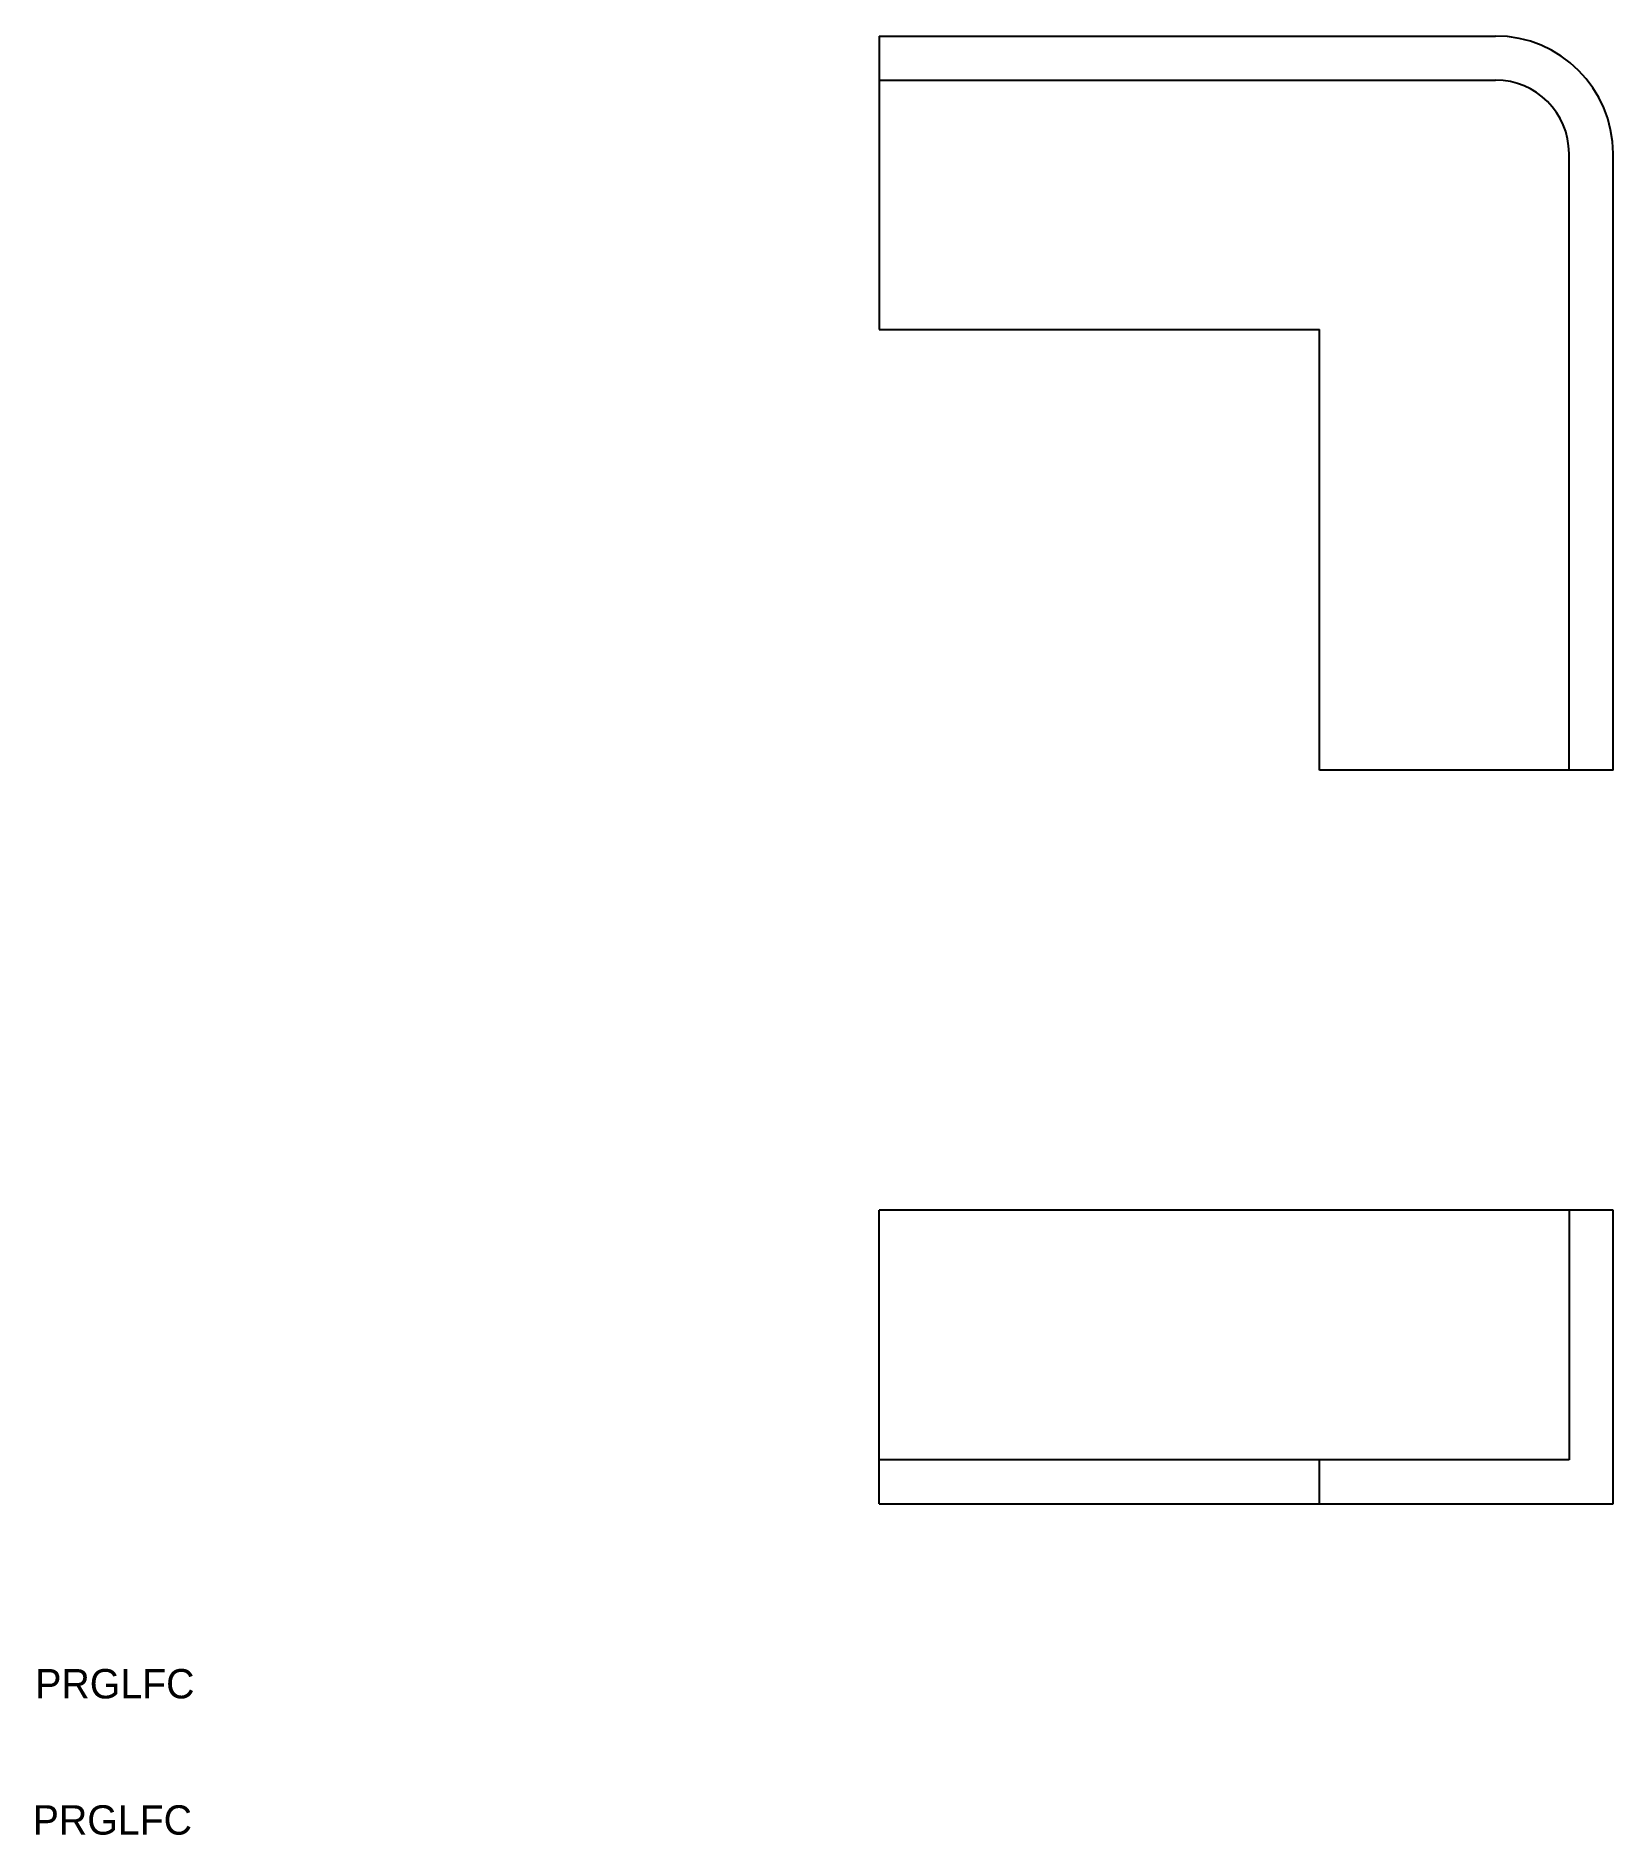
# Model space of a CAD drawing. Extents: x 83 to 190, y -291 to -169.
import ezdxf

# ---------------------------------------------------------------- set-up
doc = ezdxf.new("R2010")
doc.units = 0
doc.layers.get('0').update_dxf_attribs({"linetype": 'CONTINUOUS'})

msp = doc.modelspace()

# ---------------------------------------------------------------- linework, layer by layer
at = {"color": 7, "linetype": 'CONTINUOUS'}
for p, q in [((140.34, -168.52), (182.34, -168.52)), ((140.34, -168.52), (140.34, -188.52)), ((140.34, -171.52), (182.34, -171.52)), ((187.34, -218.52), (187.34, -176.52)), ((190.34, -218.52), (190.34, -176.52)), ((140.34, -188.52), (170.34, -188.52)), ((170.34, -218.52), (170.34, -188.52)), ((190.34, -218.52), (170.34, -218.52)), ((190.34, -248.51), (140.34, -248.51)), ((140.34, -268.51), (140.34, -248.51)), ((187.34, -248.51), (187.34, -265.51)), ((190.34, -268.51), (190.34, -248.51)), ((187.34, -265.51), (140.34, -265.51)), ((170.34, -268.51), (170.34, -265.51)), ((140.34, -268.51), (190.34, -268.51))]:
    msp.add_line(p, q, dxfattribs=at)
for radius in [8, 5]:
    msp.add_arc((182.34, -176.52), radius, 0, 90, dxfattribs=at)

# ---------------------------------------------------------------- texts
for p in [(82.85, -281.76), (82.68, -291.04)]:
    msp.add_text('PRGLFC', height=2, dxfattribs=at).set_placement(p)

doc.saveas('drawing.dxf')
